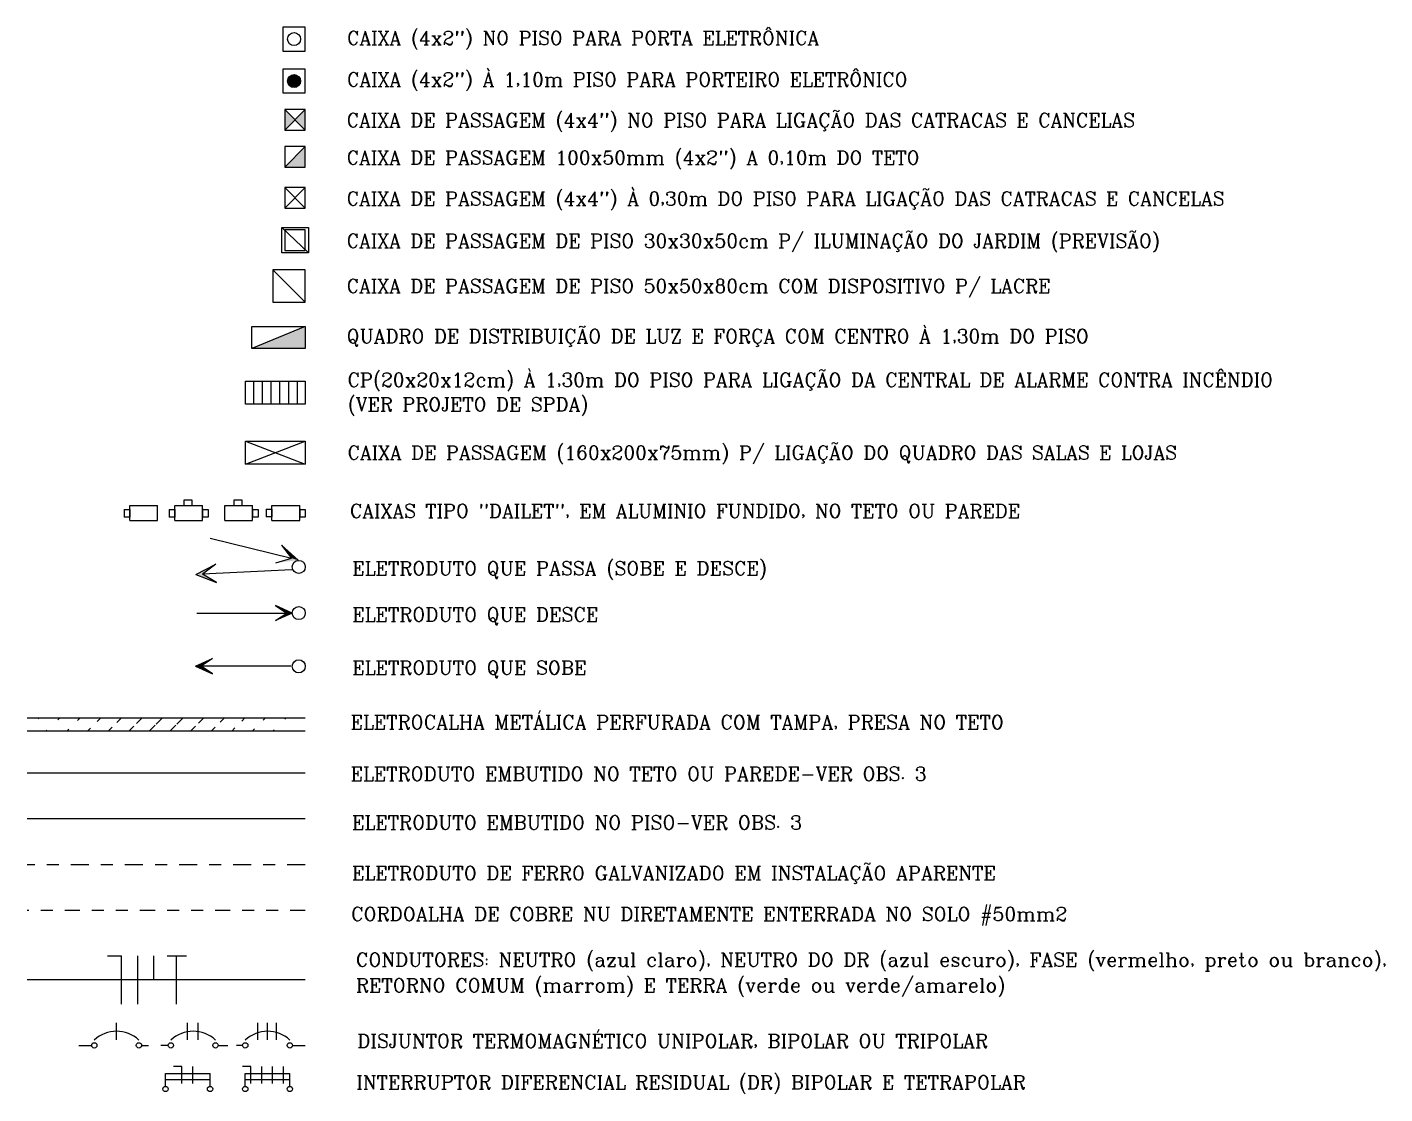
# Model space of a CAD drawing. Extents: x 544 to 914, y -40 to 56.
# Drawn here: x 589.24 to 600.54, y 0.08 to 8.95 of the extents above; entities that cross this region are included whole.
import ezdxf
from ezdxf.lldxf.tags import DXFTag

# ---------------------------------------------------------------- set-up
doc = ezdxf.new("R2010")
doc.units = 0
doc.header["$LTSCALE"] = 0.5
doc.header["$MEASUREMENT"] = 0
for name, pattern in [('DASHDOT2', [0.5, 0.25, -0.125, 0, -0.125]), ('DIVIDE', [1.25, 0.5, -0.25, 0, -0.25, 0, -0.25]), ('TRAÇOPONTO', [1, 0.5, -0.25, 0, -0.25])]:
    doc.linetypes.add(name, pattern=pattern)
for name, color, linetype in [('CABOS', 5, 'CONTINUOUS'), ('CFTVS', 3, 'CONTINUOUS'), ('CONDULETE', 251, 'CONTINUOUS'), ('ELE-ELETROCALHA', 250, 'CONTINUOUS'), ('ELE-TOMADAS-DUPLAS', 3, 'CONTINUOUS'), ('FIAÇÃO', 15, 'CONTINUOUS'), ('IE-SIM', 3, 'CONTINUOUS'), ('Legenda', 250, 'CONTINUOUS'), ('PERFIL', 3, 'CONTINUOUS'), ('REDE-ESTRUTURADA', 3, 'CONTINUOUS'), ('REDE-TEXTOREDE', 250, 'CONTINUOUS'), ('SETAS', 1, 'CONTINUOUS'), ('T', 250, 'CONTINUOUS'), ('TOMADAS', 3, 'CONTINUOUS')]:
    doc.layers.add(name, color=color, linetype=linetype)
doc.styles.add('ROMANC', font='romanc.shx')
tags = doc.linetypes.add('HIDDEN2', pattern=[0.1875, 0.125, -0.0625]).pattern_tags.tags
tags[6:7] = [DXFTag(74, 4), DXFTag(75, 0), DXFTag(340, '0'), DXFTag(46, 1.0), DXFTag(50, 0.0), DXFTag(44, 0.0), DXFTag(45, 0.0)]
tags[4:5] = [DXFTag(74, 4), DXFTag(75, 0), DXFTag(340, '0'), DXFTag(46, 1.0), DXFTag(50, 0.0), DXFTag(44, 0.0), DXFTag(45, 0.0)]

# ---------------------------------------------------------------- blocks, each defined once
blk = doc.blocks.new('RVP-3')
at = {"layer": 'REDE-ESTRUTURADA'}
for p, q in [((-0.0812, 0.173), (-0.0812, 0)), ((0.0812, 0.173), (-0.0812, 0.173)), ((0.0812, 0), (0.0812, 0.173)), ((-0.0812, 0), (0.0812, 0))]:
    blk.add_line(p, q, dxfattribs=at)
blk.add_circle((0, 0.0865), 0.0473, dxfattribs=at)
at = {"layer": 'REDE-TEXTOREDE', "color": 250, "style": 'ROMANC', "flags": 1}
blk.add_attdef('LAYER', (0.1071, 0.0313), '', height=0.085, dxfattribs=at)

msp = doc.modelspace()

# ---------------------------------------------------------------- hatches: boundary and pattern name
at = {"layer": 'ELE-ELETROCALHA'}
h = msp.add_hatch(dxfattribs=at)
h.set_pattern_fill('ANSI31', color=256, scale=0.038154, style=0)
h.set_pattern_definition([(45, (54.71901, -313.50116), (-0.085659015, 0.085659015), [])])
edge = h.paths.add_edge_path()
edge.add_line((591.556, 3.202), (589.242, 3.202))
edge.add_line((591.556, 3.094), (589.242, 3.094))
at = {"layer": 'ELE-TOMADAS-DUPLAS'}
for points in [[(591.471, 8.181), (591.385, 8.267), (591.385, 8.095)], [(591.471, 8.181), (591.556, 8.267), (591.556, 8.095)]]:
    msp.add_hatch(color=256, dxfattribs=at).paths.add_polyline_path(points)
at = {"layer": 'PERFIL', "linetype": 'DASHDOT2', "ltscale": 0.05}
msp.add_hatch(color=256, dxfattribs=at).paths.add_polyline_path([(591.556, 7.959), (591.385, 7.788), (591.556, 7.788)])
h = msp.add_hatch(dxfattribs=at)
h.set_pattern_fill('LINE', color=256, scale=0.022893, angle=90, style=0)
h.set_pattern_definition([(90, (54.71901, -313.426225), (-0.072684084, 4e-18), [])])
h.paths.add_polyline_path([(591.058, 6.006), (591.058, 5.815), (591.556, 5.815), (591.556, 6.006)])
at = {"layer": 'REDE-ESTRUTURADA', "linetype": 'Continuous', "lineweight": 0}
msp.add_hatch(color=256, dxfattribs=at).paths.add_polyline_path([(591.409, 8.504, 1), (591.518, 8.504, 1)])
at = {"layer": 'TOMADAS'}
msp.add_hatch(color=256, dxfattribs=at).paths.add_polyline_path([(591.556, 6.279), (591.556, 6.463), (591.113, 6.279)])

# ---------------------------------------------------------------- linework, layer by layer
at = {"layer": 'CABOS'}
for p, q in [((591.556, 2.745), (589.242, 2.745)), ((591.556, 1.024), (589.242, 1.024))]:
    msp.add_line(p, q, dxfattribs=at)
at = {"layer": 'CABOS', "linetype": 'HIDDEN2', "ltscale": 3}
msp.add_line((591.556, 2.364), (589.242, 2.364), dxfattribs=at)
at = {"layer": 'CABOS', "linetype": 'TRAÇOPONTO', "ltscale": 0.6}
msp.add_line((591.556, 1.983), (589.242, 1.983), dxfattribs=at)
at = {"layer": 'CABOS', "linetype": 'DIVIDE', "ltscale": 0.5}
msp.add_line((591.556, 1.602), (589.242, 1.602), dxfattribs=at)
at = {"layer": 'CFTVS'}
for p, q in [((591.058, 5.316), (591.556, 5.507)), ((591.058, 5.507), (591.556, 5.316))]:
    msp.add_line(p, q, dxfattribs=at)
for points in [[(591.058, 6.006), (591.556, 6.006), (591.556, 5.815), (591.058, 5.815)], [(591.058, 5.507), (591.556, 5.507), (591.556, 5.316), (591.058, 5.316)]]:
    msp.add_lwpolyline(points, close=True, dxfattribs=at)
at = {"layer": 'CONDULETE'}
for p, q in [((590.096, 4.846), (590.096, 4.973)), ((590.096, 4.973), (590.327, 4.973)), ((590.327, 4.846), (590.327, 4.973)), ((590.471, 4.846), (590.471, 4.973)), ((590.471, 4.973), (590.702, 4.973)), ((590.549, 5.02), (590.613, 5.02)), ((590.549, 4.973), (590.549, 5.02)), ((590.549, 4.973), (590.613, 4.973)), ((590.613, 5.02), (590.613, 4.973)), ((590.702, 4.846), (590.702, 4.973)), ((590.887, 4.846), (590.887, 4.973)), ((590.887, 4.973), (591.118, 4.973)), ((590.965, 4.973), (590.965, 5.02)), ((590.965, 5.02), (591.029, 5.02)), ((590.965, 4.973), (591.029, 4.973)), ((591.029, 5.02), (591.029, 4.973)), ((591.118, 4.846), (591.118, 4.973)), ((591.278, 4.846), (591.278, 4.973)), ((591.278, 4.973), (591.51, 4.973)), ((591.51, 4.846), (591.51, 4.973)), ((590.049, 4.938), (590.049, 4.875)), ((590.049, 4.938), (590.096, 4.938)), ((590.096, 4.874), (590.049, 4.874)), ((590.096, 4.938), (590.096, 4.874)), ((590.424, 4.938), (590.424, 4.875)), ((590.424, 4.938), (590.471, 4.938)), ((590.471, 4.874), (590.424, 4.874)), ((590.471, 4.938), (590.471, 4.874)), ((590.702, 4.874), (590.702, 4.948)), ((590.702, 4.944), (590.702, 4.875)), ((590.702, 4.938), (590.749, 4.938)), ((590.749, 4.874), (590.702, 4.874)), ((590.749, 4.938), (590.749, 4.874)), ((591.118, 4.874), (591.118, 4.948)), ((591.118, 4.944), (591.118, 4.875)), ((591.118, 4.938), (591.165, 4.938)), ((591.165, 4.874), (591.118, 4.874)), ((591.165, 4.938), (591.165, 4.874)), ((591.232, 4.942), (591.232, 4.877)), ((591.232, 4.942), (591.278, 4.942)), ((591.278, 4.877), (591.232, 4.877)), ((591.278, 4.942), (591.278, 4.877)), ((591.51, 4.874), (591.51, 4.948)), ((591.51, 4.944), (591.51, 4.875)), ((591.51, 4.938), (591.556, 4.938)), ((591.556, 4.874), (591.51, 4.874)), ((591.556, 4.938), (591.556, 4.874)), ((590.096, 4.846), (590.327, 4.846)), ((590.471, 4.846), (590.702, 4.846)), ((590.887, 4.846), (591.118, 4.846)), ((591.278, 4.846), (591.51, 4.846))]:
    msp.add_line(p, q, dxfattribs=at)
at = {"layer": 'ELE-ELETROCALHA'}
for p, q in [((591.556, 3.202), (589.242, 3.202)), ((591.556, 3.094), (589.242, 3.094))]:
    msp.add_line(p, q, dxfattribs=at)
at = {"layer": 'ELE-TOMADAS-DUPLAS'}
for p, q in [((591.556, 8.267), (591.385, 8.095)), ((591.385, 8.267), (591.556, 8.095)), ((591.556, 7.959), (591.385, 7.788)), ((591.556, 7.618), (591.385, 7.447)), ((591.385, 7.618), (591.556, 7.447)), ((591.362, 7.285), (591.584, 7.075)), ((591.286, 6.933), (591.556, 6.663))]:
    msp.add_line(p, q, dxfattribs=at)
for points in [[(591.556, 8.267), (591.385, 8.267), (591.385, 8.095), (591.556, 8.095)], [(591.556, 7.959), (591.385, 7.959), (591.385, 7.788), (591.556, 7.788)], [(591.556, 7.618), (591.385, 7.618), (591.385, 7.447), (591.556, 7.447)], [(591.362, 7.285), (591.584, 7.285), (591.584, 7.075), (591.362, 7.075)], [(591.556, 7.267), (591.385, 7.267), (591.385, 7.095), (591.556, 7.095)], [(591.556, 6.933), (591.286, 6.933), (591.286, 6.663), (591.556, 6.663)]]:
    msp.add_lwpolyline(points, close=True, dxfattribs=at)
at = {"layer": 'FIAÇÃO'}
for p, q in [((589.912, 1.224), (590.028, 1.224)), ((590.028, 0.824), (590.028, 1.224)), ((590.163, 0.824), (590.163, 1.224)), ((590.297, 1.024), (590.297, 1.224)), ((590.406, 1.224), (590.567, 1.224)), ((590.486, 0.824), (590.486, 1.224))]:
    msp.add_line(p, q, dxfattribs=at)
at = {"layer": 'IE-SIM', "color": 15}
for p, q in [((589.986, 0.527), (589.986, 0.667)), ((590.575, 0.527), (590.575, 0.667)), ((590.665, 0.527), (590.665, 0.667)), ((591.161, 0.527), (591.161, 0.667)), ((591.243, 0.527), (591.243, 0.667)), ((591.317, 0.527), (591.317, 0.667)), ((589.672, 0.48), (589.779, 0.48)), ((590.194, 0.48), (590.253, 0.48)), ((590.194, 0.48), (590.194, 0.48)), ((590.416, 0.48), (590.354, 0.48)), ((590.416, 0.48), (590.416, 0.48)), ((590.831, 0.48), (590.911, 0.48)), ((591.035, 0.48), (590.984, 0.48)), ((591.45, 0.48), (591.556, 0.48)), ((590.393, 0.139), (590.393, 0.246)), ((590.393, 0.246), (590.764, 0.246)), ((590.53, 0.303), (590.461, 0.303)), ((590.53, 0.163), (590.53, 0.303)), ((590.62, 0.163), (590.62, 0.303)), ((590.764, 0.139), (590.764, 0.246)), ((591.103, 0.303), (591.034, 0.303)), ((591.057, 0.139), (591.057, 0.246)), ((591.057, 0.246), (591.428, 0.246)), ((591.103, 0.163), (591.103, 0.303)), ((591.194, 0.163), (591.194, 0.303)), ((591.284, 0.163), (591.284, 0.303)), ((591.374, 0.163), (591.374, 0.303)), ((591.428, 0.139), (591.428, 0.246)), ((590.393, 0.196), (590.764, 0.196)), ((591.057, 0.196), (591.428, 0.196))]:
    msp.add_line(p, q, dxfattribs=at)
for centre in [(589.801, 0.48), (590.172, 0.48), (590.438, 0.48), (590.809, 0.48), (591.057, 0.48), (591.428, 0.48), (590.393, 0.117), (590.764, 0.117), (591.057, 0.117), (591.428, 0.117)]:
    msp.add_circle(centre, 0.022, dxfattribs=at)
for centre in [(589.986, 0.324), (590.624, 0.324), (591.243, 0.324)]:
    msp.add_arc(centre, 0.273, 47.1938, 132.8062, dxfattribs=at)
at = {"layer": 'SETAS', "color": 5}
for p, q in [((590.764, 4.701), (591.443, 4.534)), ((591.444, 4.438), (590.701, 4.402)), ((590.654, 4.077), (591.402, 4.077)), ((591.437, 3.634), (590.689, 3.634))]:
    msp.add_line(p, q, dxfattribs=at)
at = {"layer": 'SETAS', "color": 1}
for p, q in [((591.358, 4.641), (591.443, 4.534)), ((591.496, 4.517), (591.358, 4.641)), ((591.312, 4.495), (591.443, 4.534)), ((590.646, 4.399), (590.811, 4.484)), ((590.811, 4.484), (590.701, 4.402)), ((590.646, 4.399), (590.818, 4.331)), ((590.818, 4.331), (590.701, 4.402)), ((591.447, 4.077), (591.308, 4.14)), ((591.308, 4.14), (591.402, 4.077)), ((591.447, 4.077), (591.308, 4.014)), ((591.308, 4.014), (591.402, 4.077)), ((590.644, 3.634), (590.783, 3.698)), ((590.644, 3.634), (590.783, 3.571)), ((590.783, 3.698), (590.689, 3.634)), ((590.783, 3.571), (590.689, 3.634))]:
    msp.add_line(p, q, dxfattribs=at)
for points in [[(591.496, 4.517), (591.358, 4.641), (591.443, 4.534), (591.358, 4.641)], [(591.496, 4.517), (591.312, 4.495), (591.443, 4.534), (591.312, 4.495)], [(590.646, 4.399), (590.811, 4.484), (590.701, 4.402), (590.811, 4.484)], [(590.646, 4.399), (590.818, 4.331), (590.701, 4.402), (590.818, 4.331)], [(591.447, 4.077), (591.308, 4.14), (591.402, 4.077), (591.308, 4.14)], [(591.447, 4.077), (591.308, 4.014), (591.402, 4.077), (591.308, 4.014)], [(590.644, 3.634), (590.783, 3.698), (590.689, 3.634), (590.783, 3.698)], [(590.644, 3.634), (590.783, 3.571), (590.689, 3.634), (590.783, 3.571)]]:
    msp.add_solid(points, dxfattribs=at)
at = {"layer": 'TOMADAS'}
msp.add_line((591.556, 6.463), (591.113, 6.279), dxfattribs=at)
msp.add_lwpolyline([(591.113, 6.279), (591.113, 6.463), (591.556, 6.463), (591.556, 6.279)], close=True, dxfattribs=at)
at = {"layer": 'TOMADAS', "color": 3}
for centre in [(591.502, 4.461), (591.502, 4.077), (591.502, 3.634)]:
    msp.add_circle(centre, 0.0545, dxfattribs=at)

# ---------------------------------------------------------------- block references
at = {"layer": 'REDE-ESTRUTURADA', "linetype": 'Continuous', "lineweight": 0, "xscale": 1.144631249999975, "yscale": 1.144631249999975, "zscale": 1.144631249999975}
for p in [(591.463, 8.754), (591.463, 8.405)]:
    msp.add_blockref('RVP-3', p, dxfattribs=at)

# ---------------------------------------------------------------- texts
at = {"layer": 'Legenda', "color": 250, "style": 'ROMANC'}
for s, p in [('CAIXA (4x2") NO PISO PARA PORTA ELETRÔNICA', (591.903, 8.805)), ('CAIXA (4x2") À 1,10m PISO PARA PORTEIRO ELETRÔNICO', (591.903, 8.46)), ('CAIXA DE PASSAGEM (4x4") NO PISO PARA LIGAÇÃO DAS CATRACAS E CANCELAS', (591.9, 8.121)), ('CAIXA DE PASSAGEM 100x50mm (4x2") A 0,10m DO TETO', (591.9, 7.81)), ('CAIXA DE PASSAGEM (4x4") À 0,30m DO PISO PARA LIGAÇÃO DAS CATRACAS E CANCELAS', (591.9, 7.469)), ('CAIXA DE PASSAGEM DE PISO 30x30x50cm P/ ILUMINAÇÃO DO JARDIM (PREVISÃO)', (591.9, 7.117)), ('CAIXA DE PASSAGEM DE PISO 50x50x80cm COM DISPOSITIVO P/ LACRE', (591.9, 6.742)), ('QUADRO DE DISTRIBUIÇÃO DE LUZ E FORÇA COM CENTRO À 1,30m DO PISO', (591.9, 6.324))]:
    msp.add_text(s, height=0.11446, dxfattribs=at).set_placement(p)
at = {"layer": 'T', "color": 250, "style": 'ROMANC'}
for s, height, p in [('CP(20x20x12cm) À 1,30m DO PISO PARA LIGAÇÃO DA CENTRAL DE ALARME CONTRA INCÊNDIO', 0.11446, (591.907, 5.961)), ('(VER PROJETO DE SPDA)', 0.11446, (591.907, 5.757)), ('CAIXA DE PASSAGEM (160x200x75mm) P/ LIGAÇÃO DO QUADRO DAS SALAS E LOJAS', 0.11446, (591.907, 5.355)), ('CAIXAS TIPO "DAILET", EM ALUMINIO FUNDIDO, NO TETO OU PAREDE', 0.11446, (591.927, 4.87)), ('ELETRODUTO QUE PASSA (SOBE E DESCE)', 0.11542, (591.947, 4.392)), ('ELETRODUTO QUE DESCE', 0.11542, (591.947, 4.008)), ('ELETRODUTO QUE SOBE', 0.11542, (591.947, 3.565)), ('ELETROCALHA METÁLICA PERFURADA COM TAMPA, PRESA NO TETO', 0.11542, (591.933, 3.112)), ('ELETRODUTO EMBUTIDO NO TETO OU PAREDE-VER OBS. 3', 0.11542, (591.933, 2.682)), ('ELETRODUTO EMBUTIDO NO PISO-VER OBS. 3', 0.11542, (591.945, 2.277)), ('ELETRODUTO DE FERRO GALVANIZADO EM INSTALAÇÃO APARENTE', 0.11542, (591.945, 1.856)), ('CORDOALHA DE COBRE NU DIRETAMENTE ENTERRADA NO SOLO #50mm2', 0.11542, (591.937, 1.515)), ('CONDUTORES: NEUTRO (azul claro), NEUTRO DO DR (azul escuro), FASE (vermelho, preto ou branco),', 0.11542, (591.977, 1.135)), ('RETORNO COMUM (marrom) E TERRA (verde ou verde/amarelo)', 0.11542, (591.977, 0.922)), ('DISJUNTOR TERMOMAGNÉTICO UNIPOLAR, BIPOLAR OU TRIPOLAR', 0.11542, (591.989, 0.459, 17.222)), ('INTERRUPTOR DIFERENCIAL RESIDUAL (DR) BIPOLAR E TETRAPOLAR', 0.11542, (591.981, 0.115, 17.222))]:
    msp.add_text(s, height=height, dxfattribs=at).set_placement(p)

doc.saveas('drawing.dxf')
